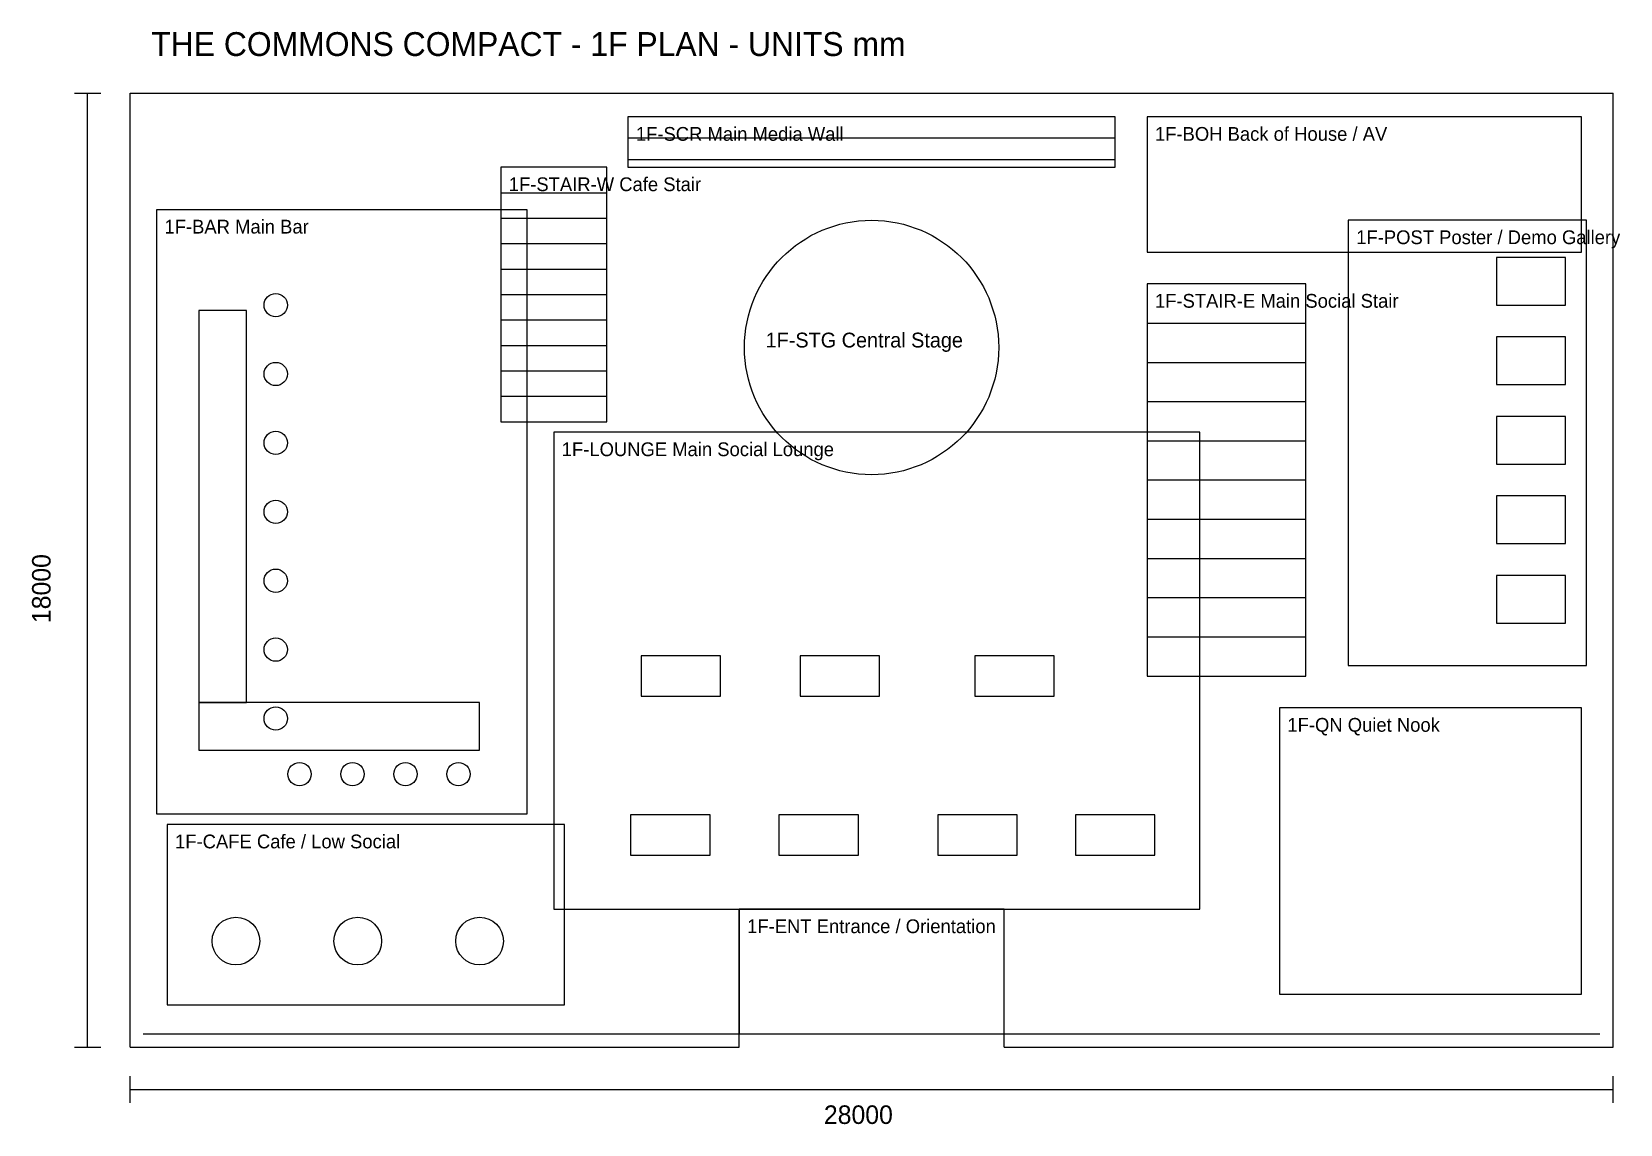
# Model space of a CAD drawing. Header units: millimetres. Extents: x -1855 to 28134, y -1455 to 19157.
import ezdxf

# ---------------------------------------------------------------- set-up
doc = ezdxf.new("R2010")
doc.units = ezdxf.units.MM
for name, color, linetype in [('A-DIMS', 5, 'Continuous'), ('A-DOOR', 3, 'Continuous'), ('A-FURN', 8, 'Continuous'), ('A-STAIR', 6, 'Continuous'), ('A-TEXT', 7, 'Continuous'), ('A-WALL', 7, 'Continuous'), ('A-ZONE', 2, 'Continuous'), ('AV-SCREEN', 5, 'Continuous'), ('AV-STAGE', 1, 'Continuous')]:
    doc.layers.add(name, color=color, linetype=linetype)

msp = doc.modelspace()

# ---------------------------------------------------------------- linework, layer by layer
at = {"layer": 'A-DIMS'}
for p, q in [((-1050, 18000), (-550, 18000)), ((-800, 0), (-800, 18000)), ((-1050, 0), (-550, 0)), ((0, -1050), (0, -550)), ((28000, -1050), (28000, -550)), ((0, -800), (28000, -800))]:
    msp.add_line(p, q, dxfattribs=at)
at = {"layer": 'A-DOOR'}
for p, q in [((11500, 0), (11500, 2600)), ((16500, 0), (16500, 2600))]:
    msp.add_line(p, q, dxfattribs=at)
at = {"layer": 'A-FURN'}
for points in [[(1300, 6500), (2200, 6500), (2200, 13900), (1300, 13900), (1300, 6500)], [(9650, 6620), (11150, 6620), (11150, 7380), (9650, 7380), (9650, 6620)], [(12650, 6620), (14150, 6620), (14150, 7380), (12650, 7380), (12650, 6620)], [(15950, 6620), (17450, 6620), (17450, 7380), (15950, 7380), (15950, 6620)], [(1300, 5600), (6600, 5600), (6600, 6500), (1300, 6500), (1300, 5600)], [(9450, 3620), (10950, 3620), (10950, 4380), (9450, 4380), (9450, 3620)], [(12250, 3620), (13750, 3620), (13750, 4380), (12250, 4380), (12250, 3620)], [(15250, 3620), (16750, 3620), (16750, 4380), (15250, 4380), (15250, 3620)], [(17850, 3620), (19350, 3620), (19350, 4380), (17850, 4380), (17850, 3620)]]:
    msp.add_lwpolyline(points, dxfattribs=at)
for centre, radius in [((2750, 14000), 220), ((2750, 12700), 220), ((2750, 11400), 220), ((2750, 10100), 220), ((2750, 8800), 220), ((2750, 7500), 220), ((2750, 6200), 220), ((3200, 5150), 220), ((4200, 5150), 220), ((5200, 5150), 220), ((6200, 5150), 220), ((2000, 2000), 450), ((4300, 2000), 450), ((6600, 2000), 450)]:
    msp.add_circle(centre, radius, dxfattribs=at)
at = {"layer": 'A-STAIR'}
for p, q in [((7000, 16120), (9000, 16120)), ((7000, 15640), (9000, 15640)), ((7000, 15160), (9000, 15160)), ((7000, 14680), (9000, 14680)), ((7000, 14200), (9000, 14200)), ((7000, 13720), (9000, 13720)), ((19200, 13660), (22200, 13660)), ((7000, 13240), (9000, 13240)), ((19200, 12920), (22200, 12920)), ((7000, 12760), (9000, 12760)), ((7000, 12280), (9000, 12280)), ((19200, 12180), (22200, 12180)), ((19200, 11440), (22200, 11440)), ((19200, 10700), (22200, 10700)), ((19200, 9960), (22200, 9960)), ((19200, 9220), (22200, 9220)), ((19200, 8480), (22200, 8480)), ((19200, 7740), (22200, 7740))]:
    msp.add_line(p, q, dxfattribs=at)
for points in [[(7000, 11800), (9000, 11800), (9000, 16600), (7000, 16600), (7000, 11800)], [(19200, 7000), (22200, 7000), (22200, 14400), (19200, 14400), (19200, 7000)]]:
    msp.add_lwpolyline(points, dxfattribs=at)
at = {"layer": 'A-WALL'}
for p, q in [((0, 0), (0, 18000)), ((0, 18000), (28000, 18000)), ((28000, 0), (28000, 18000)), ((0, 0), (11500, 0)), ((250, 250), (11500, 250)), ((16500, 250), (27750, 250)), ((16500, 0), (28000, 0))]:
    msp.add_line(p, q, dxfattribs=at)
at = {"layer": 'A-ZONE'}
for points in [[(9400, 16600), (18600, 16600), (18600, 17550), (9400, 17550), (9400, 16600)], [(19200, 15000), (27400, 15000), (27400, 17550), (19200, 17550), (19200, 15000)], [(7000, 11800), (9000, 11800), (9000, 16600), (7000, 16600), (7000, 11800)], [(500, 4400), (7500, 4400), (7500, 15800), (500, 15800), (500, 4400)], [(23000, 7200), (27500, 7200), (27500, 15600), (23000, 15600), (23000, 7200)], [(19200, 7000), (22200, 7000), (22200, 14400), (19200, 14400), (19200, 7000)], [(8000, 2600), (20200, 2600), (20200, 11600), (8000, 11600), (8000, 2600)], [(21700, 1000), (27400, 1000), (27400, 6400), (21700, 6400), (21700, 1000)], [(700, 800), (8200, 800), (8200, 4200), (700, 4200), (700, 800)], [(11500, 250), (16500, 250), (16500, 2600), (11500, 2600), (11500, 250)]]:
    msp.add_lwpolyline(points, dxfattribs=at)
at = {"layer": 'AV-SCREEN'}
for points in [[(9400, 16750), (18600, 16750), (18600, 17150), (9400, 17150), (9400, 16750)], [(25800, 14000), (27100, 14000), (27100, 14900), (25800, 14900), (25800, 14000)], [(25800, 12500), (27100, 12500), (27100, 13400), (25800, 13400), (25800, 12500)], [(25800, 11000), (27100, 11000), (27100, 11900), (25800, 11900), (25800, 11000)], [(25800, 9500), (27100, 9500), (27100, 10400), (25800, 10400), (25800, 9500)], [(25800, 8000), (27100, 8000), (27100, 8900), (25800, 8900), (25800, 8000)]]:
    msp.add_lwpolyline(points, dxfattribs=at)
at = {"layer": 'AV-STAGE'}
msp.add_circle((14000, 13200), 2400, dxfattribs=at)
msp.add_circle((14000, 13200), 2400, dxfattribs=at)

# ---------------------------------------------------------------- texts
at = {"layer": 'A-DIMS'}
msp.add_text('18000', height=350, rotation=90, dxfattribs=at).set_placement((-1500, 8000))
msp.add_text('28000', height=350, dxfattribs=at).set_placement((13100, -1450))
at = {"layer": 'A-TEXT'}
for s, height, p in [('THE COMMONS COMPACT - 1F PLAN - UNITS mm', 450, (400, 18700)), ('1F-SCR Main Media Wall', 260, (9550, 17100)), ('1F-BOH Back of House / AV', 260, (19350, 17100)), ('1F-STAIR-W Cafe Stair', 260, (7150, 16150)), ('1F-BAR Main Bar', 260, (650, 15350)), ('1F-POST Poster / Demo Gallery', 260, (23150, 15150)), ('1F-STAIR-E Main Social Stair', 260, (19350, 13950)), ('1F-STG Central Stage', 280, (12000, 13200)), ('1F-LOUNGE Main Social Lounge', 260, (8150, 11150)), ('1F-QN Quiet Nook', 260, (21850, 5950)), ('1F-CAFE Cafe / Low Social', 260, (850, 3750)), ('1F-ENT Entrance / Orientation', 260, (11650, 2150))]:
    msp.add_text(s, height=height, dxfattribs=at).set_placement(p)

doc.saveas('drawing.dxf')
